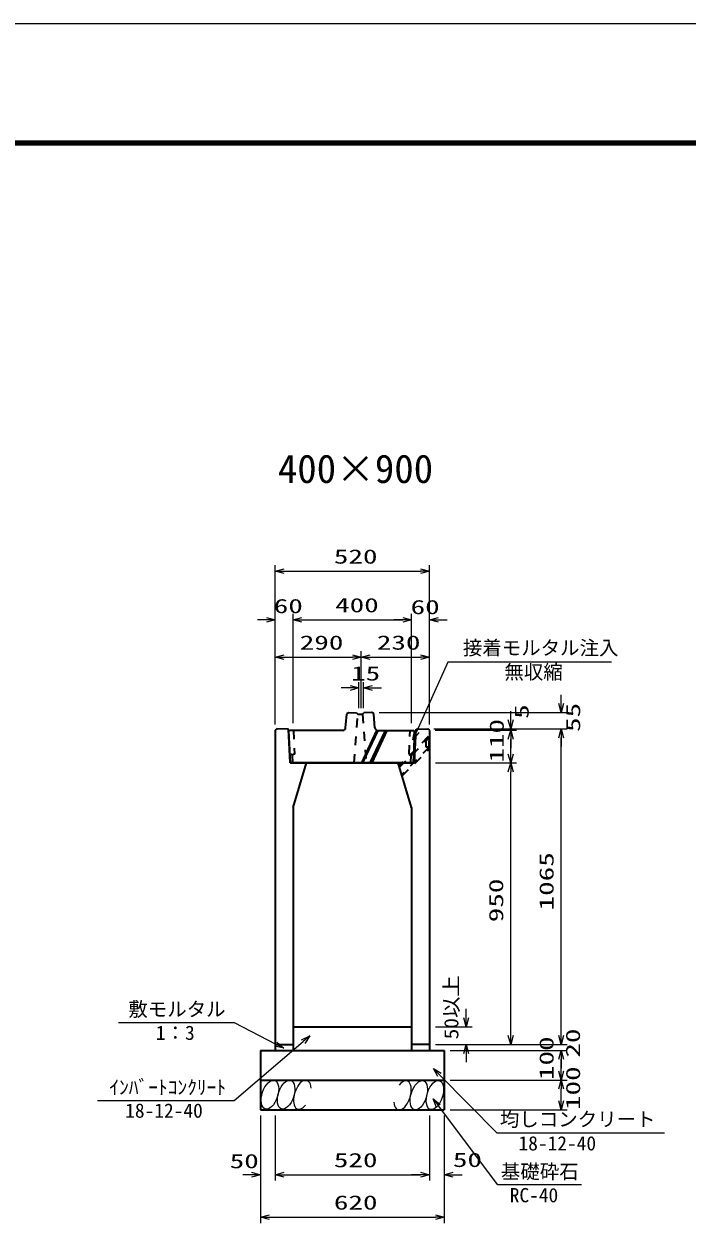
# Model space of a CAD drawing. Units: millimetres on the paper. Extents: x 0 to 841, y 0 to 594.
# Drawn here: x 573 to 684.8, y 391.7 to 594 of the extents above; entities that cross this region are included whole.
import ezdxf
from ezdxf.enums import TextEntityAlignment as Align

# ---------------------------------------------------------------- set-up
doc = ezdxf.new("R2010")
doc.units = ezdxf.units.MM
doc.linetypes.add('USER1', pattern=[3, 1.5, -1.5])
for name, color, linetype, lineweight in [('D-STR-DIM（寸法）', 7, 'Continuous', 13), ('D-STR-HTXT(均しCON-旗)', 7, 'Continuous', 13), ('D-STR-HTXT(基礎砕石-旗)', 7, 'Continuous', 13), ('D-STR-HTXT（旗上げ）', 7, 'Continuous', 13), ('D-STR-STRF(グリ)', 7, 'Continuous', 25), ('D-STR（構造物）', 1, 'Continuous', 35), ('D-TTL-LINE（区切線）', 7, 'Continuous', 18), ('D-TTL（外枠）', 2, 'Continuous', 140)]:
    doc.layers.add(name, color=color, linetype=linetype, lineweight=lineweight)
doc.layers.add('D-STR-TXT(文字)', color=7, linetype='Continuous')
doc.styles.add('ＭＳ ゴシック', font='')
doc.styles.get('ＭＳ ゴシック').set_extended_font_data('MS Gothic')

# ---------------------------------------------------------------- blocks, each defined once
blk = doc.blocks.new('_Open30')
at = {"color": 7, "linetype": 'Continuous', "lineweight": 13}
for p, q in [((-1, 0.2679), (0, 0)), ((0, 0), (-1, -0.2679)), ((0, 0), (-1, 0))]:
    blk.add_line(p, q, dxfattribs=at)

msp = doc.modelspace()

# ---------------------------------------------------------------- linework, layer by layer
at = {"layer": 'D-STR-DIM（寸法）'}
for p, q in [((615.393, 494.479), (615.393, 502.687)), ((641.393, 494.479), (641.393, 502.687)), ((616.893, 501.687), (639.893, 501.687)), ((615.393, 475.826), (615.393, 494.479)), ((618.393, 476.016), (618.393, 494.479)), ((618.393, 476.016), (618.393, 494.479)), ((638.393, 476.016), (638.393, 494.479)), ((638.393, 476.016), (638.393, 494.479)), ((641.393, 475.823), (641.393, 494.479)), ((613.893, 493.479), (612.393, 493.479)), ((619.893, 493.479), (621.393, 493.479)), ((619.893, 493.479), (636.893, 493.479)), ((636.893, 493.479), (635.393, 493.479)), ((642.893, 493.479), (644.393, 493.479)), ((615.393, 475.826), (615.393, 488.172)), ((629.887, 478.557), (629.887, 488.172)), ((629.887, 478.557), (629.887, 488.172)), ((641.393, 475.826), (641.393, 488.172)), ((616.893, 487.172), (628.387, 487.172)), ((631.387, 487.172), (639.893, 487.172)), ((627.993, 481.971), (626.493, 481.971)), ((629.493, 478.557), (629.493, 482.971)), ((630.281, 478.557), (630.281, 482.971)), ((631.781, 481.971), (633.281, 481.971)), ((663.596, 479.339), (663.596, 480.839)), ((632.893, 477.839), (664.596, 477.839)), ((655.098, 476.571), (655.098, 478.071)), ((642.143, 475.071), (664.596, 475.071)), ((642.143, 475.071), (656.098, 475.071)), ((642.339, 474.828), (656.098, 474.828)), ((642.391, 474.828), (656.098, 474.828)), ((643.143, 475.071), (664.596, 475.071)), ((663.596, 423.323), (663.596, 473.571)), ((663.596, 473.571), (663.596, 472.071)), ((655.098, 470.823), (655.098, 473.328)), ((655.098, 473.328), (655.098, 471.828)), ((642.393, 469.323), (656.098, 469.323)), ((642.393, 469.323), (656.098, 469.323)), ((655.098, 423.323), (655.098, 467.823)), ((647.582, 426.323), (647.582, 427.823)), ((647.582, 426.323), (647.582, 427.823)), ((642.393, 424.823), (648.582, 424.823)), ((642.393, 424.823), (648.582, 424.823)), ((663.596, 423.323), (663.596, 424.823)), ((663.596, 423.323), (663.596, 424.823)), ((642.393, 421.823), (664.596, 421.823)), ((642.393, 421.823), (648.582, 421.823)), ((642.393, 421.823), (664.596, 421.823)), ((642.393, 421.823), (656.098, 421.823)), ((642.393, 421.823), (664.596, 421.823)), ((642.393, 421.823), (648.582, 421.823)), ((644.893, 420.823), (664.596, 420.823)), ((644.893, 420.823), (664.596, 420.823)), ((644.893, 420.823), (664.596, 420.823)), ((644.893, 420.823), (664.596, 420.823)), ((647.582, 420.323), (647.582, 418.823)), ((647.582, 420.323), (647.582, 418.823)), ((663.596, 417.323), (663.596, 419.323)), ((663.596, 419.323), (663.596, 417.823)), ((663.596, 417.323), (663.596, 419.323)), ((663.596, 419.323), (663.596, 417.823)), ((644.893, 415.823), (664.596, 415.823)), ((644.893, 415.823), (664.596, 415.823)), ((644.893, 415.823), (664.596, 415.823)), ((644.893, 415.823), (664.596, 415.823)), ((663.596, 412.323), (663.596, 414.323)), ((663.596, 412.323), (663.596, 414.323)), ((644.893, 410.823), (664.596, 410.823)), ((644.893, 410.823), (664.596, 410.823)), ((612.893, 409.823), (612.893, 398.856)), ((612.893, 409.823), (612.893, 398.856)), ((612.893, 408.823), (612.893, 391.699)), ((612.893, 408.823), (612.893, 391.699)), ((615.393, 409.823), (615.393, 398.856)), ((615.393, 409.823), (615.393, 398.856)), ((615.393, 409.823), (615.393, 398.856)), ((615.393, 409.823), (615.393, 398.856)), ((641.393, 409.823), (641.393, 398.856)), ((641.393, 409.823), (641.393, 398.856)), ((641.393, 408.823), (641.393, 398.856)), ((641.393, 408.823), (641.393, 398.856)), ((643.893, 409.823), (643.893, 398.856)), ((643.893, 409.823), (643.893, 398.856)), ((643.893, 408.823), (643.893, 391.699)), ((643.893, 408.823), (643.893, 391.699)), ((611.393, 399.856), (609.893, 399.856)), ((611.393, 399.856), (609.893, 399.856)), ((616.893, 399.856), (639.893, 399.856)), ((616.893, 399.856), (618.393, 399.856)), ((616.893, 399.856), (639.893, 399.856)), ((616.893, 399.856), (618.393, 399.856)), ((639.893, 399.856), (638.393, 399.856)), ((639.893, 399.856), (638.393, 399.856)), ((645.393, 399.856), (646.893, 399.856)), ((645.393, 399.856), (646.893, 399.856)), ((614.393, 392.699), (642.393, 392.699)), ((614.393, 392.699), (642.393, 392.699))]:
    msp.add_line(p, q, dxfattribs=at)
at = {"layer": 'D-STR-HTXT(均しCON-旗)'}
for points in [[(588.954, 425.527), (608.435, 425.527), (615.478, 421.872)], [(585.4, 412.392), (608.435, 412.392), (620.092, 422.303)], [(585.4, 412.392), (608.435, 412.392), (620.092, 422.303)], [(681.041, 406.876), (652.833, 406.876), (643.11, 416.692)], [(681.041, 406.876), (652.833, 406.876), (643.11, 416.692)]]:
    msp.add_lwpolyline(points, dxfattribs=at)
at = {"layer": 'D-STR-HTXT(基礎砕石-旗)'}
msp.add_lwpolyline([(667.015, 398.126), (652.911, 398.126), (642.907, 411.452)], dxfattribs=at)
msp.add_lwpolyline([(667.015, 398.126), (652.911, 398.126), (642.907, 411.452)], dxfattribs=at)
at = {"layer": 'D-STR-HTXT（旗上げ）'}
msp.add_lwpolyline([(672.114, 486.315), (644.493, 486.315), (639.226, 474.598)], dxfattribs=at)
at = {"layer": 'D-STR-STRF(グリ)'}
for centre, major_axis in [((614.488, 413.347), (0.79, 2.421)), ((614.488, 413.347), (0.79, 2.421)), ((617.209, 413.347), (0.79, 2.421)), ((617.209, 413.347), (0.79, 2.421)), ((639.597, 413.266), (-0.771, -2.427)), ((639.597, 413.266), (-0.771, -2.427)), ((642.318, 413.287), (-0.771, -2.427)), ((642.318, 413.287), (-0.771, -2.427))]:
    msp.add_ellipse(centre, major_axis=major_axis, ratio=0.5139, dxfattribs=at)
for centre, major_axis in [((619.949, 413.347), (0.79, 2.421)), ((619.949, 413.347), (0.79, 2.421)), ((636.857, 413.244), (-0.771, -2.427)), ((636.857, 413.244), (-0.771, -2.427))]:
    msp.add_ellipse(centre, major_axis=major_axis, ratio=0.5139, start_param=5.3575563, end_param=10.3750652, dxfattribs=at)
at = {"layer": 'D-STR（構造物）'}
for p, q in [((627.257, 475.236), (627.449, 477.542)), ((627.754, 477.817), (629.092, 477.79)), ((629.092, 477.79), (629.323, 477.536)), ((629.323, 477.536), (630.111, 477.536)), ((629.323, 477.536), (630.111, 477.536)), ((630.111, 477.536), (630.342, 477.79)), ((631.691, 477.817), (630.342, 477.79)), ((632.188, 475.236), (631.996, 477.542)), ((615.643, 475.071), (615.393, 474.826)), ((615.393, 474.826), (615.393, 446.823)), ((615.393, 474.826), (615.393, 421.823)), ((617.643, 475.031), (615.643, 475.071)), ((617.893, 469.323), (617.643, 475.031)), ((617.701, 474.673), (617.844, 474.823)), ((617.944, 469.323), (617.701, 474.673)), ((626.809, 474.823), (617.844, 474.823)), ((632.473, 474.823), (629.908, 469.323)), ((630.18, 469.323), (632.745, 474.823)), ((631.418, 469.323), (633.982, 474.823)), ((634.232, 474.823), (631.667, 469.323)), ((632.637, 474.823), (638.745, 474.823)), ((638.888, 474.673), (638.643, 469.323)), ((638.745, 474.823), (638.888, 474.673)), ((638.893, 469.323), (639.143, 475.031)), ((639.143, 475.031), (641.143, 475.071)), ((641.143, 475.071), (641.393, 474.826)), ((641.393, 474.823), (641.393, 446.823)), ((641.393, 474.823), (641.393, 421.823)), ((638.893, 469.323), (617.893, 469.323)), ((617.943, 469.323), (638.843, 469.323)), ((638.643, 469.323), (617.944, 469.323)), ((618.393, 461.823), (620.643, 469.323)), ((638.393, 461.823), (636.143, 469.323)), ((618.393, 461.823), (618.393, 446.823)), ((618.393, 461.823), (618.393, 421.823)), ((638.393, 461.823), (638.393, 446.823)), ((638.393, 461.823), (638.393, 421.823)), ((618.393, 424.823), (638.393, 424.823)), ((618.393, 424.823), (638.393, 424.823)), ((612.893, 420.823), (643.893, 420.823)), ((612.893, 420.823), (612.893, 410.823)), ((612.893, 420.823), (643.893, 420.823)), ((612.893, 420.823), (612.893, 410.823)), ((615.393, 421.823), (618.393, 421.823)), ((615.393, 421.823), (615.393, 420.823)), ((615.393, 421.823), (618.393, 421.823)), ((615.393, 421.823), (615.393, 420.823)), ((618.393, 421.823), (618.393, 420.823)), ((618.393, 421.823), (618.393, 420.823)), ((641.393, 421.823), (638.393, 421.823)), ((638.393, 421.823), (638.393, 420.823)), ((641.393, 421.823), (638.393, 421.823)), ((638.393, 421.823), (638.393, 420.823)), ((641.393, 421.823), (641.393, 420.823)), ((641.393, 421.823), (641.393, 420.823)), ((643.893, 420.823), (643.893, 410.823)), ((643.893, 420.823), (643.893, 410.823)), ((612.893, 415.823), (643.893, 415.823)), ((612.893, 415.823), (643.893, 415.823)), ((612.893, 410.823), (643.893, 410.823)), ((612.893, 410.823), (643.893, 410.823))]:
    msp.add_line(p, q, dxfattribs=at)
at = {"layer": 'D-STR（構造物）', "linetype": 'USER1'}
for p, q in [((628.702, 469.323), (629.323, 477.536)), ((630.111, 477.536), (630.732, 469.323)), ((618.452, 474.823), (618.621, 470.813)), ((641.143, 473.729), (636.28, 468.866)), ((636.36, 468.597), (641.318, 473.554)), ((637.967, 470.813), (638.137, 474.825)), ((641.318, 473.554), (641.07, 473.801)), ((641.318, 471.624), (641.318, 473.554)), ((641.318, 471.968), (636.726, 467.377)), ((636.8, 467.132), (641.318, 471.649)), ((640.818, 471.968), (640.818, 473.054)), ((641.318, 471.968), (640.818, 471.968)), ((641.07, 471.376), (641.318, 471.624)), ((618.278, 470.674), (617.879, 470.785)), ((618.621, 470.813), (618.278, 470.674)), ((618.339, 469.323), (618.278, 470.674)), ((638.309, 470.674), (637.967, 470.813)), ((638.248, 469.324), (638.309, 470.674)), ((638.709, 470.785), (638.309, 470.674))]:
    msp.add_line(p, q, dxfattribs=at)
at = {"layer": 'D-STR（構造物）'}
for centre, radius, start, end in [((627.748, 477.517), 0.3, 88.85387, 175.23651), ((631.697, 477.518), 0.3, 4.76373, 91.1481), ((626.809, 475.273), 0.45, 270, 355.23651), ((632.637, 475.273), 0.45, 184.76373, 269.99995)]:
    msp.add_arc(centre, radius, start, end, dxfattribs=at)
at = {"layer": 'D-TTL-LINE（区切線）'}
msp.add_line((841, 594), (0, 594), dxfattribs=at)
at = {"layer": 'D-TTL（外枠）'}
msp.add_line((820.9, 573.9), (20.1, 573.9), dxfattribs=at)

# ---------------------------------------------------------------- block references
at = {"layer": 'D-STR-DIM（寸法）', "xscale": 1.5, "yscale": 1.5}
for p, rotation in [((615.393, 501.687), 180), ((618.393, 493.479), 180), ((618.393, 493.479), 180), ((641.393, 493.479), 180), ((615.393, 487.172), 180), ((629.887, 487.172), 180), ((630.281, 481.971), 180), ((663.596, 477.839), 270), ((655.098, 475.071), 270), ((655.098, 474.828), 90), ((655.098, 474.828), 90), ((663.596, 475.071), 90), ((663.596, 475.071), 90), ((655.098, 469.323), 270), ((655.098, 469.323), 90), ((647.582, 424.823), 270), ((647.582, 424.823), 270), ((655.098, 421.823), 270), ((663.596, 421.823), 270), ((663.596, 421.823), 270), ((663.596, 421.823), 270), ((647.582, 421.823), 90), ((647.582, 421.823), 90), ((663.596, 420.823), 90), ((663.596, 420.823), 90), ((663.596, 420.823), 90), ((663.596, 420.823), 90), ((663.596, 415.823), 270), ((663.596, 415.823), 270), ((663.596, 415.823), 90), ((663.596, 415.823), 90), ((663.596, 410.823), 270), ((663.596, 410.823), 270), ((615.393, 399.856), 180), ((615.393, 399.856), 180), ((615.393, 399.856), 180), ((615.393, 399.856), 180), ((643.893, 399.856), 180), ((643.893, 399.856), 180), ((612.893, 392.699), 180), ((612.893, 392.699), 180)]:
    msp.add_blockref('_Open30', p, dxfattribs=dict(at, rotation=rotation))
for p in [(641.393, 501.687), (615.393, 493.479), (638.393, 493.479), (638.393, 493.479), (629.887, 487.172), (641.393, 487.172), (629.493, 481.971), (612.893, 399.856), (612.893, 399.856), (641.393, 399.856), (641.393, 399.856), (641.393, 399.856), (641.393, 399.856), (643.893, 392.699), (643.893, 392.699)]:
    msp.add_blockref('_Open30', p, dxfattribs=at)
at = {"layer": 'D-STR-HTXT(均しCON-旗)', "xscale": 1.5, "yscale": 1.5}
for p, rotation in [((621.234, 423.275), 40.37163), ((621.234, 423.275), 40.37163), ((616.809, 421.181), 332.57325), ((642.055, 417.758), 134.72505), ((642.055, 417.758), 134.72505)]:
    msp.add_blockref('_Open30', p, dxfattribs=dict(at, rotation=rotation))
at = {"layer": 'D-STR-HTXT(基礎砕石-旗)', "xscale": 1.5, "yscale": 1.5, "rotation": 126.89552}
msp.add_blockref('_Open30', (642.006, 412.652), dxfattribs=at)
msp.add_blockref('_Open30', (642.006, 412.652), dxfattribs=at)
at = {"layer": 'D-STR-HTXT（旗上げ）', "xscale": 1.5, "yscale": 1.5, "rotation": 245.79582}
msp.add_blockref('_Open30', (638.611, 473.23), dxfattribs=at)

# ---------------------------------------------------------------- texts
at = {"layer": 'D-STR-DIM（寸法）', "style": 'ＭＳ ゴシック', "width": 1.5}
for s, p in [('520', (625.268, 502.225)), ('60', (615.129, 493.873)), ('400', (625.476, 494.016)), ('60', (638.213, 493.702)), ('290', (619.515, 487.709)), ('230', (632.515, 487.709)), ('15', (628.174, 482.509)), ('50', (607.695, 400.223)), ('50', (607.695, 400.223)), ('520', (625.268, 400.393)), ('520', (625.268, 400.393)), ('50', (645.345, 400.431)), ('50', (645.345, 400.431)), ('620', (625.268, 393.236)), ('620', (625.268, 393.236))]:
    msp.add_text(s, height=2.405, dxfattribs=at).set_placement(p, align=Align.BOTTOM_LEFT)
at = {"layer": 'D-STR-DIM（寸法）', "style": 'ＭＳ ゴシック'}
for s, width, p in [('5', 1.5, (658.861, 476.758)), ('55', 1.5, (667.536, 474.549)), ('110', 1.5, (654.654, 469.381)), ('1065', 1.5, (663.058, 444.442)), ('950', 1.5, (654.56, 442.448)), ('50以上', 1.1, (647, 422.686)), ('50以上', 1.1, (647, 422.686)), ('100', 1.5, (663.058, 415.823)), ('100', 1.5, (663.058, 415.823)), ('20', 1.5, (667.51, 419.605)), ('20', 1.5, (667.51, 419.605)), ('100', 1.5, (667.531, 410.768)), ('100', 1.5, (667.531, 410.768))]:
    msp.add_text(s, height=2.405, rotation=90, dxfattribs=dict(at, width=width)).set_placement(p, align=Align.BOTTOM_LEFT)
at = {"layer": 'D-STR-HTXT(均しCON-旗)', "style": 'ＭＳ ゴシック'}
for s, p in [('敷モルタル', (590.604, 425.848)), ('1：3', (595.25, 421.876)), ('ｲﾝﾊﾞｰﾄｺﾝｸﾘｰﾄ', (587.403, 412.676)), ('ｲﾝﾊﾞｰﾄｺﾝｸﾘｰﾄ', (587.403, 412.676)), ('18-12-40', (590.071, 408.742)), ('均しコンクリート', (653.28, 407.286)), ('均しコンクリート', (653.28, 407.286)), ('18-12-40', (656.414, 403.225))]:
    msp.add_text(s, height=2.405, dxfattribs=at).set_placement(p, align=Align.BOTTOM_LEFT)
at = {"layer": 'D-STR-HTXT(基礎砕石-旗)', "style": 'ＭＳ ゴシック'}
for s, p in [('基礎砕石', (653.447, 398.461)), ('基礎砕石', (653.447, 398.461)), ('RC-40', (654.934, 394.475)), ('RC-40', (654.934, 394.475))]:
    msp.add_text(s, height=2.405, dxfattribs=at).set_placement(p, align=Align.BOTTOM_LEFT)
at = {"layer": 'D-STR-HTXT（旗上げ）', "style": 'ＭＳ ゴシック'}
for s, p in [('接着モルタル注入', (647.031, 486.818)), ('無収縮', (654.035, 482.741))]:
    msp.add_text(s, height=2.405, dxfattribs=at).set_placement(p, align=Align.BOTTOM_LEFT)
at = {"layer": 'D-STR-TXT(文字)', "style": 'ＭＳ ゴシック'}
msp.add_text('400×900', height=4.811, dxfattribs=at).set_placement((615.827, 515.111), align=Align.BOTTOM_LEFT)

doc.saveas('drawing.dxf')
